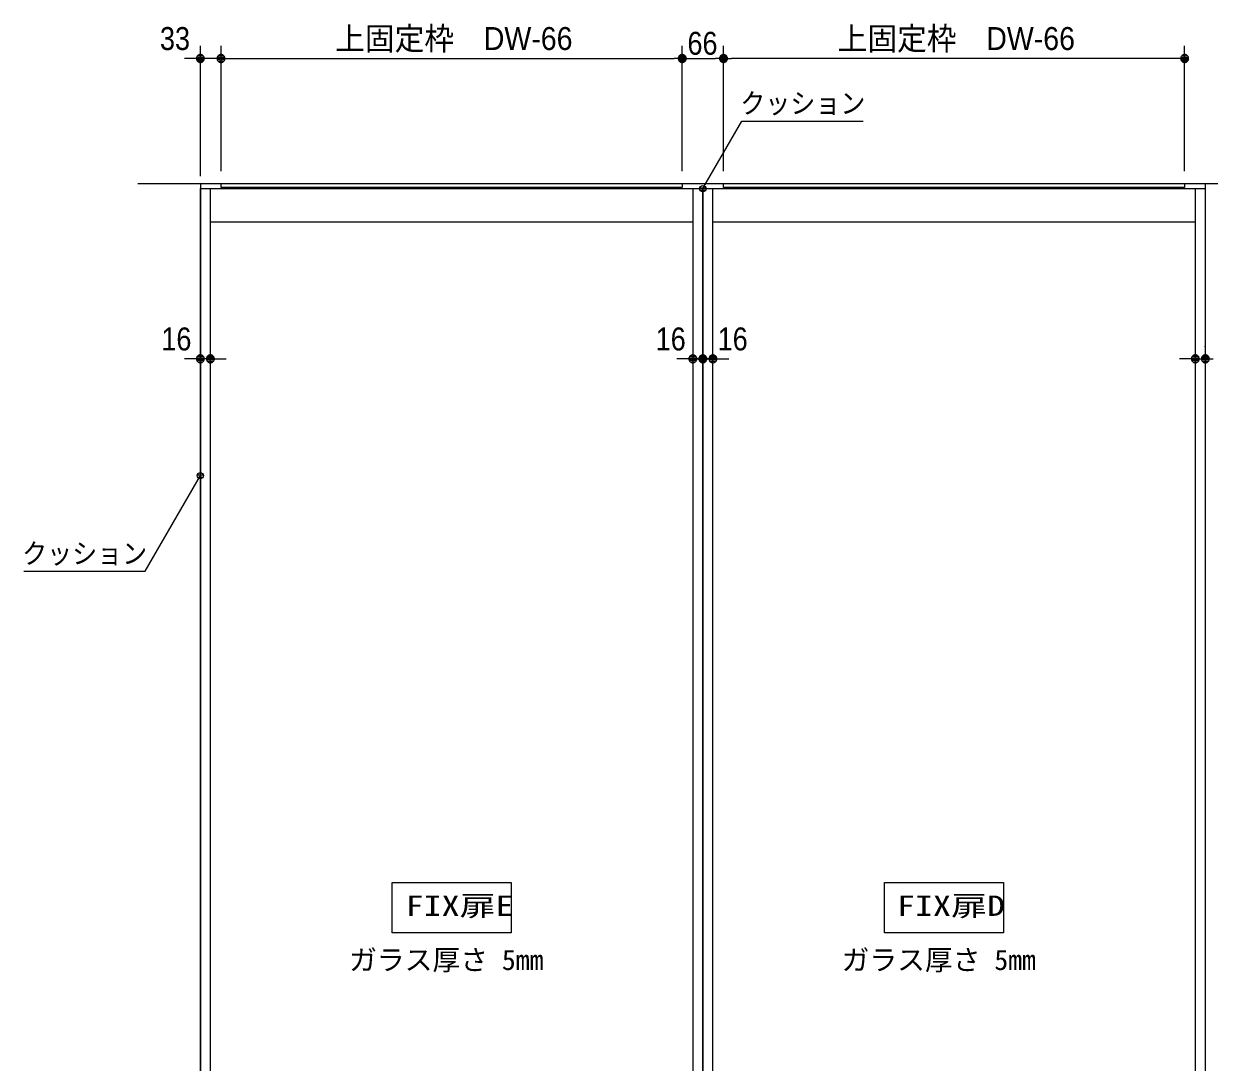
# Model space of a CAD drawing. Units: millimetres, scale not verified. Extents: x -6062 to 6062, y -3045 to 3045.
# Drawn here: x -3790 to -1895, y -1054 to 606 of the extents above; entities that cross this region are included whole.
import ezdxf
from ezdxf.enums import TextEntityAlignment as Align

# ---------------------------------------------------------------- set-up
doc = ezdxf.new("R2010")
doc.units = ezdxf.units.MM
doc.header["$LTSCALE"] = 20
for name, color, linetype, lineweight in [('0-0_3一般', 7, 'Continuous', 9), ('0-1_2寸法-3', 7, 'Continuous', 9), ('0-2_2寸法-1', 7, 'Continuous', 9), ('0-3_0', 7, 'Continuous', 9), ('0-4_2寸法-2', 7, 'Continuous', 9)]:
    doc.layers.add(name, color=color, linetype=linetype, lineweight=lineweight)
doc.styles.add('ＭＳ ゴシック', font='')
doc.styles.add('ＭＳ Ｐゴシック', font='')
doc.styles.get('ＭＳ ゴシック').set_extended_font_data('MS Gothic')
doc.styles.get('ＭＳ Ｐゴシック').set_extended_font_data('MS PGothic')

# ---------------------------------------------------------------- blocks, each defined once
blk = doc.blocks.new('_Dot')
at = {"layer": '0-3_0'}
for p, q in [((-10, 0), (-20, 0)), ((9.78, 2), (-9.78, 2)), ((7.99, 6), (-7.99, 6)), ((9.16, -3.98), (-9.16, -3.98)), ((6, -7.98), (-6, -7.98))]:
    blk.add_line(p, q, dxfattribs=at)
for points in [[(10, 0), (9.92, 1.25), (9.69, 2.49), (9.3, 3.68), (8.76, 4.82), (8.09, 5.88), (7.29, 6.85), (6.37, 7.71), (5.36, 8.44), (4.26, 9.05), (3.09, 9.51), (1.87, 9.82), (0.63, 9.98), (-0.63, 9.98), (-1.87, 9.82), (-3.09, 9.51), (-4.26, 9.05), (-5.36, 8.44), (-6.37, 7.71), (-7.29, 6.85), (-8.09, 5.88), (-8.76, 4.82), (-9.3, 3.68), (-9.69, 2.49), (-9.92, 1.25), (-10, 0), (0, 0)], [(-10, 0), (-9.92, -1.25), (-9.69, -2.49), (-9.3, -3.68), (-8.76, -4.82), (-8.09, -5.88), (-7.29, -6.85), (-6.37, -7.71), (-5.36, -8.44), (-4.26, -9.05), (-3.09, -9.51), (-1.87, -9.82), (-0.63, -9.98), (0.63, -9.98), (1.87, -9.82), (3.09, -9.51), (4.26, -9.05), (5.36, -8.44), (6.37, -7.71), (7.29, -6.85), (8.09, -5.88), (8.76, -4.82), (9.3, -3.68), (9.69, -2.49), (9.92, -1.25), (10, 0), (0, 0)]]:
    blk.add_lwpolyline(points, close=True, dxfattribs=at)
blk = doc.blocks.new('グループ-40')
at = {"layer": '0-0_3一般'}
for p, q in [((-34396.3, 6840), (-18336.3, 6840)), ((-34396.3, -40000), (-34396.3, 6840)), ((-34076.3, -40000), (-34076.3, 6840)), ((-18656.3, 6840), (-18656.3, -40000)), ((-18336.3, 6840), (-18336.3, -40000)), ((-34076.3, 5780), (-18656.3, 5780))]:
    blk.add_line(p, q, dxfattribs=at)
blk = doc.blocks.new('グループ-41')
at = {"layer": '0-0_3一般'}
blk.add_lwpolyline([(-18996.3, 7000), (-18996.3, 6880), (-33736.3, 6880), (-33736.3, 7000)], close=True, dxfattribs=at)
blk = doc.blocks.new('グループ-43')
at = {"layer": '0-0_3一般'}
for p, q in [((-18016.3, -40000), (-18016.3, 6840)), ((-2596.3, 6840), (-2596.3, -40000)), ((-2276.3, 6840), (-2276.3, -40000)), ((-18016.3, 5780), (-2596.3, 5780))]:
    blk.add_line(p, q, dxfattribs=at)
blk.add_lwpolyline([(-18336.3, -40000), (-18336.3, 6840), (-2276.3, 6840)], dxfattribs=at)
blk = doc.blocks.new('グループ-44')
at = {"layer": '0-0_3一般'}
for p, q in [((-17676.3, 7000), (-2936.3, 7000)), ((-17676.3, 6880), (-17676.3, 7000)), ((-2936.3, 6880), (-17676.3, 6880)), ((-2936.3, 7000), (-2936.3, 6880))]:
    blk.add_line(p, q, dxfattribs=at)
blk = doc.blocks.new('グループ-46')
at = {"layer": '0-0_3一般'}
for p, q in [((-36396.3, 7000), (-276.3, 7000)), ((-34396.3, 7000), (-34396.3, -40000)), ((-2276.3, 7000), (-2276.3, -40000))]:
    blk.add_line(p, q, dxfattribs=at)
blk = doc.blocks.new('グループ-47')
at = {"layer": '0-0_3一般'}
for name in ['グループ-46', 'グループ-40', 'グループ-41', 'グループ-43', 'グループ-44']:
    blk.add_blockref(name, (0, 0), dxfattribs=at)

msp = doc.modelspace()

# ---------------------------------------------------------------- linework, layer by layer
at = {"layer": '0-1_2寸法-3'}
for p, q in [((-2699.42, 342.99), (-2709.21, 342.99)), ((-2704.12, 346.99), (-2704.5, 346.99)), ((-2704.12, 346.99), (-2704.5, 346.99)), ((-2700.32, 338.99), (-2708.31, 338.99)), ((-3507.14, -111.62), (-3507.49, -111.62)), ((-3507.14, -111.62), (-3507.49, -111.62)), ((-3502.42, -115.62), (-3512.21, -115.62)), ((-3503.32, -119.62), (-3511.31, -119.62))]:
    msp.add_line(p, q, dxfattribs=at)
for points in [[(-2704.31, 342), (-2641.96, 450), (-2447.88, 450)], [(-3789.64, -269.45), (-3595.55, -269.45), (-3507.31, -116.61)]]:
    msp.add_lwpolyline(points, dxfattribs=at)
for points in [[(-3200.81, -767), (-3010.81, -767), (-3010.81, -847), (-3200.81, -847)], [(-2413.81, -767), (-2223.81, -767), (-2223.81, -847), (-2413.81, -847)]]:
    msp.add_lwpolyline(points, close=True, dxfattribs=at)
for centre in [(-2704.31, 342), (-2704.31, 342), (-3507.31, -116.61), (-3507.31, -116.61)]:
    msp.add_circle(centre, 5.01, dxfattribs=at)
at = {"layer": '0-2_2寸法-1'}
for p, q in [((-3474.31, 370), (-3474.31, 570)), ((-2737.31, 370), (-2737.31, 570)), ((-2737.31, 370), (-2737.31, 570)), ((-2671.31, 370), (-2671.31, 570)), ((-2671.31, 370), (-2671.31, 570)), ((-1934.31, 370), (-1934.31, 570)), ((-3461.6, 550), (-2750.03, 550)), ((-2724.6, 550), (-2684.03, 550)), ((-1947.03, 550), (-2658.6, 550))]:
    msp.add_line(p, q, dxfattribs=at)
at = {"layer": '0-4_2寸法-2'}
for p, q in [((-3507.31, 362), (-3507.31, 570)), ((-3474.31, 370), (-3474.31, 570)), ((-3520.03, 550), (-3532.74, 550)), ((-3474.31, 550), (-3507.31, 550)), ((-3461.6, 550), (-3448.89, 550)), ((-3507.31, 89), (-3507.31, 90)), ((-3491.31, 90), (-3491.11, 90)), ((-2720.31, 90), (-2720.11, 90)), ((-2704.31, 89), (-2704.31, 90)), ((-2704.31, 89), (-2704.31, 90)), ((-2688.31, 90), (-2688.11, 90)), ((-1917.31, 90), (-1917.11, 90)), ((-1901.31, 89), (-1901.31, 90)), ((-3520.03, 70), (-3532.74, 70)), ((-3491.31, 70), (-3507.31, 70)), ((-3478.6, 70), (-3465.89, 70)), ((-2733.03, 70), (-2745.74, 70)), ((-2717.03, 70), (-2729.74, 70)), ((-2720.31, 70), (-2704.31, 70)), ((-2688.31, 70), (-2704.31, 70)), ((-2691.6, 70), (-2678.89, 70)), ((-2675.6, 70), (-2662.89, 70)), ((-1930.03, 70), (-1942.74, 70)), ((-1917.31, 70), (-1901.31, 70))]:
    msp.add_line(p, q, dxfattribs=at)

# ---------------------------------------------------------------- block references
at = {"layer": '0-0_3一般', "xscale": 0.05, "yscale": 0.05}
msp.add_blockref('グループ-47', (-1787.5, 0), dxfattribs=at)
at = {"layer": '0-2_2寸法-1', "xscale": 0.6356201, "yscale": 0.6356201, "rotation": 180}
for p in [(-3474.31, 550), (-2737.31, 550), (-2671.31, 550)]:
    msp.add_blockref('_Dot', p, dxfattribs=at)
at = {"layer": '0-2_2寸法-1', "xscale": 0.6356201, "yscale": 0.6356201}
for p in [(-2737.31, 550), (-2671.31, 550), (-1934.31, 550)]:
    msp.add_blockref('_Dot', p, dxfattribs=at)
at = {"layer": '0-4_2寸法-2', "xscale": 0.6356201, "yscale": 0.6356201}
for p in [(-3507.31, 550), (-3507.31, 70), (-2720.31, 70), (-2704.31, 70), (-1917.31, 70)]:
    msp.add_blockref('_Dot', p, dxfattribs=at)
at = {"layer": '0-4_2寸法-2', "xscale": 0.6356201, "yscale": 0.6356201, "rotation": 180}
for p in [(-3474.31, 550), (-3491.31, 70), (-2704.31, 70), (-2688.31, 70), (-1901.31, 70)]:
    msp.add_blockref('_Dot', p, dxfattribs=at)

# ---------------------------------------------------------------- texts
at = {"layer": '0-1_2寸法-3', "style": 'ＭＳ ゴシック'}
for s, width, p in [('クッション', 0.9, (-2644.46, 452.39)), ('クッション', 0.9, (-3792.14, -267.05)), ('FIX扉E', 1.3, (-3179.42, -829.87)), ('FIX扉D', 1.3, (-2394.14, -829.87))]:
    msp.add_text(s, height=32.55, dxfattribs=dict(at, width=width)).set_placement(p, align=Align.BOTTOM_LEFT)
for p in [(-3269.6, -916.45), (-2482.6, -916.45)]:
    msp.add_text('ガラス厚さ 5mm', height=32.55, dxfattribs=at).set_placement(p, align=Align.BOTTOM_LEFT)
at = {"layer": '0-2_2寸法-1', "style": 'ＭＳ Ｐゴシック'}
for s, width, p in [('上固定枠\u3000DW-66', 0.95, (-3291.89, 552.53)), ('66', 0.9, (-2728.9, 544.94)), ('上固定枠\u3000DW-66', 0.95, (-2488.89, 552.53))]:
    msp.add_text(s, height=36.66, dxfattribs=dict(at, width=width)).set_placement(p, align=Align.BOTTOM_LEFT)
at = {"layer": '0-4_2寸法-2', "style": 'ＭＳ Ｐゴシック', "width": 0.9}
for s, p in [('33', (-3571.9, 552.48)), ('16', (-3569.63, 72.48)), ('16', (-2779.65, 72.48)), ('16', (-2680.63, 72.48))]:
    msp.add_text(s, height=36.66, dxfattribs=at).set_placement(p, align=Align.BOTTOM_LEFT)

doc.saveas('drawing.dxf')
